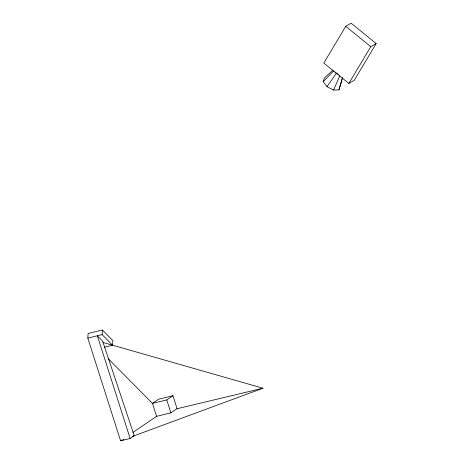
<?xml version="1.0" encoding="UTF-8"?>
<svg xmlns="http://www.w3.org/2000/svg" width="464" height="464" viewBox="0 0 464 464"><rect width="100%" height="100%" fill="white"/><g stroke="black" fill="none" stroke-linecap="round" stroke-linejoin="round"><path stroke-width="0.7" d="M130.129 438.48L97.359 335.791L102.59 341.075L134.253 435.684L130.129 438.48L120.594 440.8L87.824 338.111L88.119 333.488L102.422 330.008L112.885 340.576L112.59 345.199L104.412 347.182M112.59 345.199L102.126 334.631L102.422 330.008M342.525 77.859L339.01 89.877L333.541 90.068L326.992 86.669L323.211 81.67L324.406 77.998L332.763 70.238M339.01 89.877L342.438 77.772M333.541 90.068L339.781 75.841M345.75 26.32L323.808 63.069L348.847 83.427L354.235 80.307L376.176 43.558L351.138 23.2L345.75 26.32L370.788 46.678L376.176 43.558M348.847 83.427L370.788 46.678M326.992 86.669L336.33 73.248L335.46 72.106M323.211 81.67L333.668 70.905M108.408 358.904L152.47 403.402L166.773 399.922L172.956 395.728L177.08 408.668L170.903 412.861L156.6 416.341L132.977 432.384M121.771 440L120.594 440.8L123.946 439.559M132.675 436.34L262.943 388.211L102.956 342.444M87.824 338.111L102.126 334.631M172.956 395.728L158.647 399.208L152.47 403.402L156.6 416.341M132.89 436.015L134.253 435.684M176.941 408.761L262.943 388.211M336.33 73.248L338.198 74.223M166.773 399.922L170.903 412.861"/></g></svg>
